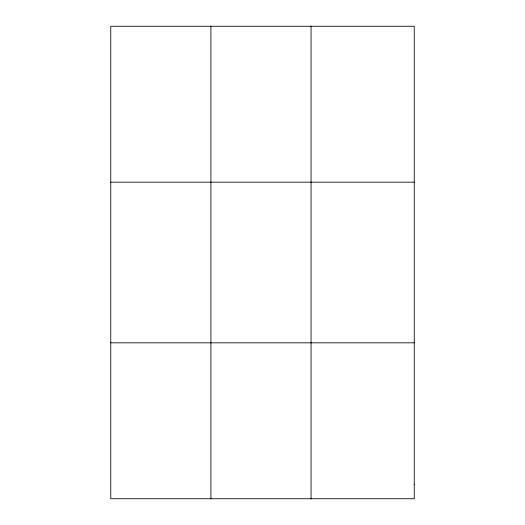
<?xml version="1.0" encoding="UTF-8"?>
<svg xmlns="http://www.w3.org/2000/svg" width="525" height="525" viewBox="0 0 525 525"><rect width="100%" height="100%" fill="white"/><g stroke="black" fill="none" stroke-linecap="round" stroke-linejoin="round"><path stroke-width="0.79" d="M210.912 26.25L210.912 498.75M311.056 26.25L311.056 498.75M110.762 182.175L414.238 182.175M110.762 342.825L414.238 342.825M414.238 484.575L414.238 498.75L110.762 498.75L110.762 26.25L414.238 26.25L414.238 484.575"/></g></svg>
